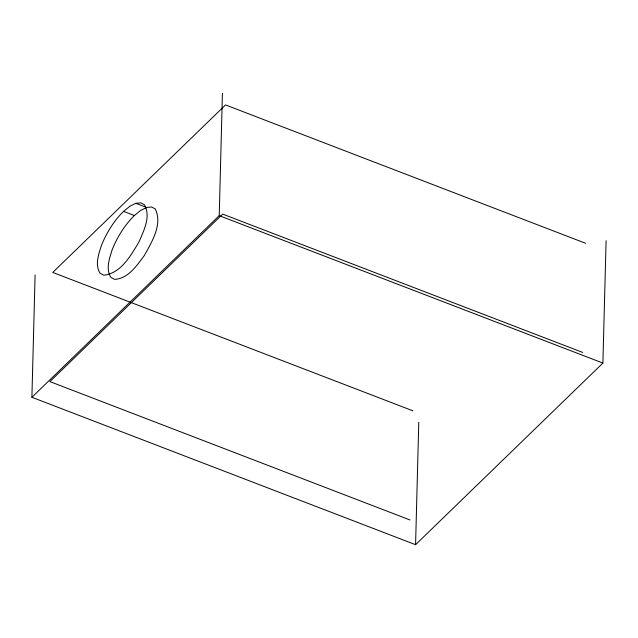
<?xml version="1.0" encoding="UTF-8"?>
<svg xmlns="http://www.w3.org/2000/svg" width="638" height="638" viewBox="0 0 638 638"><rect width="100%" height="100%" fill="white"/><g stroke="black" fill="none" stroke-linecap="round" stroke-linejoin="round"><path stroke-width="0.96" d="M606.1 240.725L602.894 363.078L415.577 544.7L31.9 397.275L35.106 274.922M31.9 397.275L219.225 215.652L222.423 93.3M415.577 544.7L418.775 422.348M123.557 211.377C113.803 221.027 106.45 232.886 101.362 245.582C98.667 254.275 94.719 264.794 100.086 273.239L103.779 275.225C121.061 273.375 130.846 255.407 138.98 241.946C143.765 230.717 151.078 216.681 144.483 204.822L140.791 202.836L135.838 203.315L129.961 206.226L123.557 211.377L134.371 215.532L140.767 210.381L146.644 207.47L151.597 206.983L155.289 208.977C162.778 224.448 151.828 241.858 144.435 255.367C136.955 265.376 128.318 278.631 114.585 279.38L110.892 277.394C105.525 268.949 109.481 258.43 112.168 249.737C117.264 237.033 124.617 225.182 134.371 215.532M585.596 243.285L225.525 104.927L52.763 272.434L412.834 410.784M582.741 352.455L222.67 214.097L49.9 381.604L409.971 519.962M219.225 215.652L602.894 363.078M135.838 203.315L146.644 207.47"/></g></svg>
